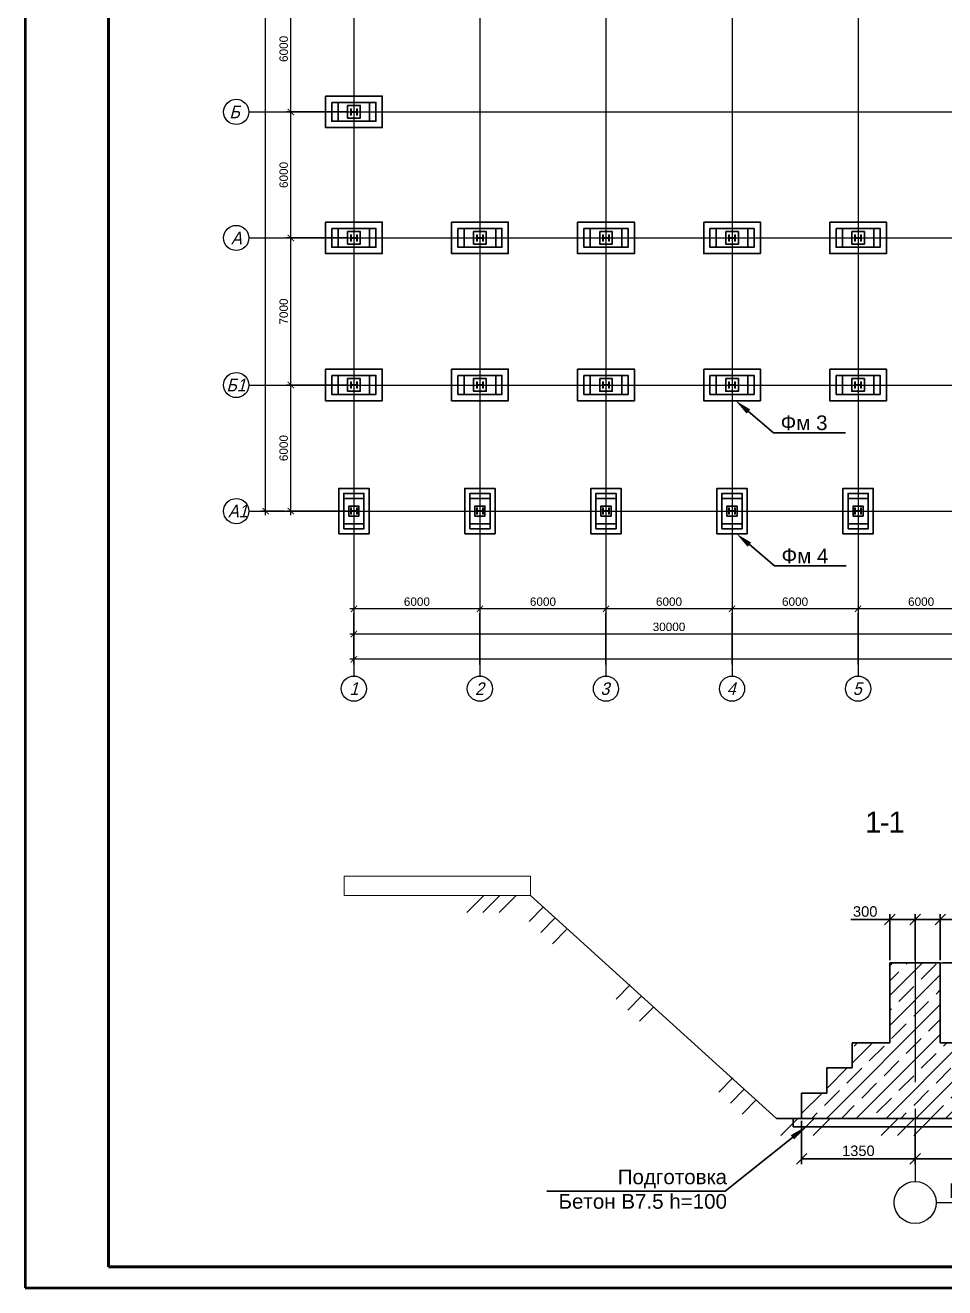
# Model space of a CAD drawing. Header units: millimetres. Extents: x -25736 to -23046, y 7958 to 9460.
# Drawn here: x -24735.7 to -24516.9, y 8139.6 to 8440.1 of the extents above; entities that cross this region are included whole.
import ezdxf
from ezdxf import colors
from ezdxf.entities.mleader import LeaderData, LeaderLine
from ezdxf.math import Vec2, Vec3

# ---------------------------------------------------------------- set-up
doc = ezdxf.new("R2010")
doc.units = ezdxf.units.MM
doc.linetypes.add('CENTER', pattern=[50.8, 31.75, -6.35, 6.35, -6.35])
doc.linetypes.add('осевая', pattern=[50.8, 31.75, -6.35, 6.35, -6.35])
doc.layers.get('0').update_dxf_attribs({"lineweight": 30})
doc.layers.add('Оси', color=5, linetype='осевая')
doc.layers.add('Размеры', color=140, linetype='Continuous')
for name, color, linetype, lineweight in [('основной', 7, 'Continuous', 30), ('Средняя_0.5', 7, 'Continuous', 50), ('Текст', 252, 'Continuous', 18)]:
    doc.layers.add(name, color=color, linetype=linetype, lineweight=lineweight)
doc.styles.get("Standard").update_dxf_attribs({"font": 'ARIALUNI.TTF'})
doc.styles.add('Standart (сжат) 0.9', font='ARIALUNI.TTF', dxfattribs={"width": 0.9, "height": 300})
doc.styles.add('для модели', font='ARIALUNI.TTF', dxfattribs={"height": 200})
doc.dimstyles.new('ISO-25', dxfattribs={"dimtxt": 2.5, "dimasz": 2.5, "dimexe": 1.25, "dimexo": 0.625, "dimtad": 1, "dimtxsty": 'Standard', "dimblk": 'OBLIQUE', "dimcen": 2.5, "dimadec": 0, "dimazin": 0, "dimtfac": 1, "dimtmove": 0, "dimatfit": 3, "dimfxl": 1, "dimarcsym": 0})

# ---------------------------------------------------------------- blocks, each defined once
blk = doc.blocks.new('_ArchTick')
at = {"color": 0, "lineweight": 40, "const_width": 0.15}
blk.add_lwpolyline([(-0.5, -0.5), (0.5, 0.5)], dxfattribs=at)
blk = doc.blocks.new('A$C1CEA3486')
for points in [[(0, 30), (0, 0), (54, 0), (54, 30)], [(6, 24), (6, 6), (48, 6), (48, 24)], [(12, 24), (12, 6), (42, 6), (42, 24)], [(21, 21), (21, 9), (33, 9), (33, 21)]]:
    blk.add_lwpolyline(points, close=True)
blk = doc.blocks.new('A$C017D4E6A')
for points in [[(0, 0), (36, 0), (36, 54), (0, 54)], [(6, 6), (30, 6), (30, 48), (6, 48)], [(6, 12), (30, 12), (30, 42), (6, 42)], [(12, 21), (24, 21), (24, 33), (12, 33)]]:
    blk.add_lwpolyline(points, close=True)
blk = doc.blocks.new('_Oblique')
at = {"color": 0, "linetype": 'ByBlock', "lineweight": -2}
blk.add_line((-0.5, -0.5), (0.5, 0.5), dxfattribs=at)
blk = doc.blocks.new('*D149')
at = {"layer": 'Defpoints', "color": 0, "transparency": 16777216}
for p in [(-24097.81, 8262.14), (-24070.81, 8260.14), (-24097.81, 8252.5)]:
    blk.add_point(p, dxfattribs=at)
at = {"layer": 'Размеры', "color": 0, "lineweight": -2, "transparency": 16777216}
for p, q in [((-24097.81, 8261.52), (-24097.81, 8251.25)), ((-24070.81, 8259.52), (-24070.81, 8251.25)), ((-24070.81, 8252.5), (-24097.81, 8252.5))]:
    blk.add_line(p, q, dxfattribs=at)
at = {"layer": 'Размеры', "color": 0, "lineweight": -2, "transparency": 16777216, "xscale": 2.5, "yscale": 2.5, "zscale": 2.5, "rotation": 180}
blk.add_blockref('_Oblique', (-24097.81, 8252.5), dxfattribs=at)
at = {"layer": 'Размеры', "color": 0, "lineweight": -2, "transparency": 16777216, "xscale": 2.5, "yscale": 2.5, "zscale": 2.5}
blk.add_blockref('_Oblique', (-24070.81, 8252.5), dxfattribs=at)
at = {"layer": 'Размеры', "color": 0, "transparency": 16777216, "insert": (-24084.31, 8254.41), "char_height": 2.5, "attachment_point": 5}
blk.add_mtext('1350', dxfattribs=at)
blk = doc.blocks.new('*D150')
at = {"layer": 'Defpoints', "color": 0, "transparency": 16777216}
for p in [(-24070.81, 8260.14), (-24043.81, 8262.14), (-24043.81, 8252.5)]:
    blk.add_point(p, dxfattribs=at)
at = {"layer": 'Размеры', "color": 0, "lineweight": -2, "transparency": 16777216}
for p, q in [((-24043.81, 8261.52), (-24043.81, 8251.25)), ((-24070.81, 8259.52), (-24070.81, 8251.25)), ((-24070.81, 8252.5), (-24043.81, 8252.5))]:
    blk.add_line(p, q, dxfattribs=at)
at = {"layer": 'Размеры', "color": 0, "lineweight": -2, "transparency": 16777216, "xscale": 2.5, "yscale": 2.5, "zscale": 2.5, "rotation": 180}
blk.add_blockref('_Oblique', (-24070.81, 8252.5), dxfattribs=at)
at = {"layer": 'Размеры', "color": 0, "lineweight": -2, "transparency": 16777216, "xscale": 2.5, "yscale": 2.5, "zscale": 2.5}
blk.add_blockref('_Oblique', (-24043.81, 8252.5), dxfattribs=at)
at = {"layer": 'Размеры', "color": 0, "transparency": 16777216, "insert": (-24057.31, 8254.41), "char_height": 2.5, "attachment_point": 5}
blk.add_mtext('1350', dxfattribs=at)
blk = doc.blocks.new('*D151')
at = {"layer": 'Defpoints', "color": 0, "transparency": 16777216}
for p in [(-24064.81, 8299.14), (-24038.56, 8299.14), (-24043.81, 8262.14)]:
    blk.add_point(p, dxfattribs=at)
at = {"layer": 'Размеры', "color": 0, "lineweight": -2, "transparency": 16777216}
for p, q in [((-24064.19, 8299.14), (-24037.31, 8299.14)), ((-24038.56, 8262.14), (-24038.56, 8299.14)), ((-24043.19, 8262.14), (-24037.31, 8262.14))]:
    blk.add_line(p, q, dxfattribs=at)
at = {"layer": 'Размеры', "color": 0, "lineweight": -2, "transparency": 16777216, "xscale": 2.5, "yscale": 2.5, "zscale": 2.5}
for p, rotation in [((-24038.56, 8299.14), 90), ((-24038.56, 8262.14), 270)]:
    blk.add_blockref('_Oblique', p, dxfattribs=dict(at, rotation=rotation))
at = {"layer": 'Размеры', "color": 0, "transparency": 16777216, "insert": (-24040.46, 8280.64), "char_height": 2.5, "attachment_point": 5, "rotation": 90}
blk.add_mtext('1850*', dxfattribs=at)
blk = doc.blocks.new('*D152')
at = {"layer": 'Defpoints', "color": 0, "transparency": 16777216}
for p in [(-24038.56, 8319.75), (-23979.31, 8319.75), (-24064.81, 8299.14)]:
    blk.add_point(p, dxfattribs=at)
at = {"layer": 'Размеры', "color": 0, "lineweight": -2, "transparency": 16777216}
for p, q in [((-23979.94, 8319.75), (-24039.81, 8319.75)), ((-24038.56, 8299.14), (-24038.56, 8319.75)), ((-24064.19, 8299.14), (-24037.31, 8299.14))]:
    blk.add_line(p, q, dxfattribs=at)
at = {"layer": 'Размеры', "color": 0, "lineweight": -2, "transparency": 16777216, "xscale": 2.5, "yscale": 2.5, "zscale": 2.5}
for p, rotation in [((-24038.56, 8319.75), 90), ((-24038.56, 8299.14), 270)]:
    blk.add_blockref('_Oblique', p, dxfattribs=dict(at, rotation=rotation))
at = {"layer": 'Размеры', "color": 0, "transparency": 16777216, "insert": (-24040.46, 8309.44), "char_height": 2.5, "attachment_point": 5, "rotation": 90}
blk.add_mtext('800', dxfattribs=at)
blk = doc.blocks.new('*D153')
at = {"layer": 'Defpoints', "color": 0, "transparency": 16777216}
for p in [(-24076.81, 8309.46), (-24076.81, 8299.14), (-24070.81, 8299.14)]:
    blk.add_point(p, dxfattribs=at)
at = {"layer": 'Размеры', "color": 0, "lineweight": -2, "transparency": 16777216}
for p, q in [((-24076.81, 8299.77), (-24076.81, 8310.71)), ((-24070.81, 8299.77), (-24070.81, 8310.71)), ((-24076.81, 8309.46), (-24086.07, 8309.46)), ((-24070.81, 8309.46), (-24076.81, 8309.46))]:
    blk.add_line(p, q, dxfattribs=at)
at = {"layer": 'Размеры', "color": 0, "lineweight": -2, "transparency": 16777216, "xscale": 2.5, "yscale": 2.5, "zscale": 2.5, "rotation": 180}
blk.add_blockref('_Oblique', (-24076.81, 8309.46), dxfattribs=at)
at = {"layer": 'Размеры', "color": 0, "lineweight": -2, "transparency": 16777216, "xscale": 2.5, "yscale": 2.5, "zscale": 2.5}
blk.add_blockref('_Oblique', (-24070.81, 8309.46), dxfattribs=at)
at = {"layer": 'Размеры', "color": 0, "transparency": 16777216, "insert": (-24082.69, 8311.36), "char_height": 2.5, "attachment_point": 5}
blk.add_mtext('300', dxfattribs=at)
blk = doc.blocks.new('*D154')
at = {"layer": 'Defpoints', "color": 0, "transparency": 16777216}
for p in [(-24064.81, 8309.46), (-24070.81, 8299.14), (-24064.81, 8299.14)]:
    blk.add_point(p, dxfattribs=at)
at = {"layer": 'Размеры', "color": 0, "lineweight": -2, "transparency": 16777216}
for p, q in [((-24070.81, 8299.77), (-24070.81, 8310.71)), ((-24064.81, 8299.77), (-24064.81, 8310.71)), ((-24070.81, 8309.46), (-24064.81, 8309.46)), ((-24064.81, 8309.46), (-24055.55, 8309.46))]:
    blk.add_line(p, q, dxfattribs=at)
at = {"layer": 'Размеры', "color": 0, "lineweight": -2, "transparency": 16777216, "xscale": 2.5, "yscale": 2.5, "zscale": 2.5, "rotation": 180}
blk.add_blockref('_Oblique', (-24070.81, 8309.46), dxfattribs=at)
at = {"layer": 'Размеры', "color": 0, "lineweight": -2, "transparency": 16777216, "xscale": 2.5, "yscale": 2.5, "zscale": 2.5}
blk.add_blockref('_Oblique', (-24064.81, 8309.46), dxfattribs=at)
at = {"layer": 'Размеры', "color": 0, "transparency": 16777216, "insert": (-24058.93, 8311.36), "char_height": 2.5, "attachment_point": 5}
blk.add_mtext('300', dxfattribs=at)
blk = doc.blocks.new('_Open90')
at = {"color": 0, "linetype": 'ByBlock', "lineweight": -2}
for p, q in [((0, 0), (-1, 0)), ((-0.5, 0.5), (0, 0)), ((0, 0), (-0.5, -0.5))]:
    blk.add_line(p, q, dxfattribs=at)
blk = doc.blocks.new('65578')
at = {"layer": 'основной'}
for p, q in [((-24778.12, 9190.4), (-24778.12, 9191.9)), ((-24778.12, 9191.9), (-24778.05, 9191.9)), ((-24778.05, 9191.9), (-24778.05, 9191.25)), ((-24778.05, 9191.05), (-24778.05, 9190.4)), ((-24777.97, 9191.18), (-24776.77, 9191.18)), ((-24776.77, 9191.13), (-24777.97, 9191.13)), ((-24776.7, 9191.25), (-24776.7, 9191.9)), ((-24776.7, 9191.9), (-24776.62, 9191.9)), ((-24776.7, 9190.4), (-24776.7, 9191.05)), ((-24776.62, 9191.9), (-24776.62, 9190.4)), ((-24778.05, 9190.4), (-24778.12, 9190.4)), ((-24776.62, 9190.4), (-24776.7, 9190.4)), ((-24778.12, 9160.4), (-24778.12, 9161.9)), ((-24778.12, 9161.9), (-24778.05, 9161.9)), ((-24778.05, 9161.9), (-24778.05, 9161.25)), ((-24778.05, 9161.05), (-24778.05, 9160.4)), ((-24777.97, 9161.18), (-24776.77, 9161.18)), ((-24776.77, 9161.13), (-24777.97, 9161.13)), ((-24776.7, 9161.25), (-24776.7, 9161.9)), ((-24776.7, 9161.9), (-24776.62, 9161.9)), ((-24776.7, 9160.4), (-24776.7, 9161.05)), ((-24776.62, 9161.9), (-24776.62, 9160.4)), ((-24748.12, 9160.4), (-24748.12, 9161.9)), ((-24748.12, 9161.9), (-24748.05, 9161.9)), ((-24748.05, 9161.9), (-24748.05, 9161.25)), ((-24748.05, 9161.05), (-24748.05, 9160.4)), ((-24747.97, 9161.18), (-24746.77, 9161.18)), ((-24746.77, 9161.13), (-24747.97, 9161.13)), ((-24746.7, 9161.25), (-24746.7, 9161.9)), ((-24746.7, 9161.9), (-24746.62, 9161.9)), ((-24746.7, 9160.4), (-24746.7, 9161.05)), ((-24746.62, 9161.9), (-24746.62, 9160.4)), ((-24718.12, 9160.4), (-24718.12, 9161.9)), ((-24718.12, 9161.9), (-24718.05, 9161.9)), ((-24718.05, 9161.9), (-24718.05, 9161.25)), ((-24718.05, 9161.05), (-24718.05, 9160.4)), ((-24717.97, 9161.18), (-24716.77, 9161.18)), ((-24716.77, 9161.13), (-24717.97, 9161.13)), ((-24716.7, 9161.25), (-24716.7, 9161.9)), ((-24716.7, 9161.9), (-24716.62, 9161.9)), ((-24716.7, 9160.4), (-24716.7, 9161.05)), ((-24716.62, 9161.9), (-24716.62, 9160.4)), ((-24688.12, 9160.4), (-24688.12, 9161.9)), ((-24688.12, 9161.9), (-24688.05, 9161.9)), ((-24688.05, 9161.9), (-24688.05, 9161.25)), ((-24688.05, 9161.05), (-24688.05, 9160.4)), ((-24687.97, 9161.18), (-24686.77, 9161.18)), ((-24686.77, 9161.13), (-24687.97, 9161.13)), ((-24686.7, 9161.25), (-24686.7, 9161.9)), ((-24686.7, 9161.9), (-24686.62, 9161.9)), ((-24686.7, 9160.4), (-24686.7, 9161.05)), ((-24686.62, 9161.9), (-24686.62, 9160.4)), ((-24658.12, 9160.4), (-24658.12, 9161.9)), ((-24658.12, 9161.9), (-24658.05, 9161.9)), ((-24658.12, 9160.4), (-24658.12, 9161.9)), ((-24658.12, 9161.9), (-24658.05, 9161.9)), ((-24658.05, 9161.9), (-24658.05, 9161.25)), ((-24658.05, 9161.9), (-24658.05, 9161.25)), ((-24658.05, 9161.05), (-24658.05, 9160.4)), ((-24658.05, 9161.05), (-24658.05, 9160.4)), ((-24657.97, 9161.18), (-24656.77, 9161.18)), ((-24657.97, 9161.18), (-24656.77, 9161.18)), ((-24656.77, 9161.13), (-24657.97, 9161.13)), ((-24656.77, 9161.13), (-24657.97, 9161.13)), ((-24656.7, 9161.25), (-24656.7, 9161.9)), ((-24656.7, 9161.9), (-24656.62, 9161.9)), ((-24656.7, 9161.25), (-24656.7, 9161.9)), ((-24656.7, 9161.9), (-24656.62, 9161.9)), ((-24656.7, 9160.4), (-24656.7, 9161.05)), ((-24656.7, 9160.4), (-24656.7, 9161.05)), ((-24656.62, 9161.9), (-24656.62, 9160.4)), ((-24656.62, 9161.9), (-24656.62, 9160.4)), ((-24778.05, 9160.4), (-24778.12, 9160.4)), ((-24776.62, 9160.4), (-24776.7, 9160.4)), ((-24748.05, 9160.4), (-24748.12, 9160.4)), ((-24746.62, 9160.4), (-24746.7, 9160.4)), ((-24718.05, 9160.4), (-24718.12, 9160.4)), ((-24716.62, 9160.4), (-24716.7, 9160.4)), ((-24688.05, 9160.4), (-24688.12, 9160.4)), ((-24686.62, 9160.4), (-24686.7, 9160.4)), ((-24658.05, 9160.4), (-24658.12, 9160.4)), ((-24658.05, 9160.4), (-24658.12, 9160.4)), ((-24656.62, 9160.4), (-24656.7, 9160.4)), ((-24656.62, 9160.4), (-24656.7, 9160.4)), ((-24778.12, 9125.4), (-24778.12, 9126.9)), ((-24778.12, 9126.9), (-24778.05, 9126.9)), ((-24778.05, 9125.4), (-24778.12, 9125.4)), ((-24778.05, 9126.9), (-24778.05, 9126.25)), ((-24778.05, 9126.05), (-24778.05, 9125.4)), ((-24777.97, 9126.18), (-24776.77, 9126.18)), ((-24776.77, 9126.13), (-24777.97, 9126.13)), ((-24776.7, 9126.25), (-24776.7, 9126.9)), ((-24776.7, 9126.9), (-24776.62, 9126.9)), ((-24776.7, 9125.4), (-24776.7, 9126.05)), ((-24776.62, 9125.4), (-24776.7, 9125.4)), ((-24776.62, 9126.9), (-24776.62, 9125.4)), ((-24748.12, 9125.4), (-24748.12, 9126.9)), ((-24748.12, 9126.9), (-24748.05, 9126.9)), ((-24748.05, 9125.4), (-24748.12, 9125.4)), ((-24748.05, 9126.9), (-24748.05, 9126.25)), ((-24748.05, 9126.05), (-24748.05, 9125.4)), ((-24747.97, 9126.18), (-24746.77, 9126.18)), ((-24746.77, 9126.13), (-24747.97, 9126.13)), ((-24746.7, 9126.25), (-24746.7, 9126.9)), ((-24746.7, 9126.9), (-24746.62, 9126.9)), ((-24746.7, 9125.4), (-24746.7, 9126.05)), ((-24746.62, 9125.4), (-24746.7, 9125.4)), ((-24746.62, 9126.9), (-24746.62, 9125.4)), ((-24718.12, 9125.4), (-24718.12, 9126.9)), ((-24718.12, 9126.9), (-24718.05, 9126.9)), ((-24718.05, 9125.4), (-24718.12, 9125.4)), ((-24718.05, 9126.9), (-24718.05, 9126.25)), ((-24718.05, 9126.05), (-24718.05, 9125.4)), ((-24717.97, 9126.18), (-24716.77, 9126.18)), ((-24716.77, 9126.13), (-24717.97, 9126.13)), ((-24716.7, 9126.25), (-24716.7, 9126.9)), ((-24716.7, 9126.9), (-24716.62, 9126.9)), ((-24716.7, 9125.4), (-24716.7, 9126.05)), ((-24716.62, 9125.4), (-24716.7, 9125.4)), ((-24716.62, 9126.9), (-24716.62, 9125.4)), ((-24688.12, 9125.4), (-24688.12, 9126.9)), ((-24688.12, 9126.9), (-24688.05, 9126.9)), ((-24688.05, 9125.4), (-24688.12, 9125.4)), ((-24688.05, 9126.9), (-24688.05, 9126.25)), ((-24688.05, 9126.05), (-24688.05, 9125.4)), ((-24687.97, 9126.18), (-24686.77, 9126.18)), ((-24686.77, 9126.13), (-24687.97, 9126.13)), ((-24686.7, 9126.25), (-24686.7, 9126.9)), ((-24686.7, 9126.9), (-24686.62, 9126.9)), ((-24686.7, 9125.4), (-24686.7, 9126.05)), ((-24686.62, 9125.4), (-24686.7, 9125.4)), ((-24686.62, 9126.9), (-24686.62, 9125.4)), ((-24658.12, 9125.4), (-24658.12, 9126.9)), ((-24658.12, 9126.9), (-24658.05, 9126.9)), ((-24658.12, 9125.4), (-24658.12, 9126.9)), ((-24658.12, 9126.9), (-24658.05, 9126.9)), ((-24658.05, 9125.4), (-24658.12, 9125.4)), ((-24658.05, 9125.4), (-24658.12, 9125.4)), ((-24658.05, 9126.9), (-24658.05, 9126.25)), ((-24658.05, 9126.9), (-24658.05, 9126.25)), ((-24658.05, 9126.05), (-24658.05, 9125.4)), ((-24658.05, 9126.05), (-24658.05, 9125.4)), ((-24657.97, 9126.18), (-24656.77, 9126.18)), ((-24657.97, 9126.18), (-24656.77, 9126.18)), ((-24656.77, 9126.13), (-24657.97, 9126.13)), ((-24656.77, 9126.13), (-24657.97, 9126.13)), ((-24656.7, 9126.25), (-24656.7, 9126.9)), ((-24656.7, 9126.9), (-24656.62, 9126.9)), ((-24656.7, 9126.25), (-24656.7, 9126.9)), ((-24656.7, 9126.9), (-24656.62, 9126.9)), ((-24656.7, 9125.4), (-24656.7, 9126.05)), ((-24656.7, 9125.4), (-24656.7, 9126.05)), ((-24656.62, 9125.4), (-24656.7, 9125.4)), ((-24656.62, 9125.4), (-24656.7, 9125.4)), ((-24656.62, 9126.9), (-24656.62, 9125.4)), ((-24656.62, 9126.9), (-24656.62, 9125.4)), ((-24778.12, 9095.4), (-24778.12, 9096.9)), ((-24778.12, 9096.9), (-24778.05, 9096.9)), ((-24778.05, 9095.4), (-24778.12, 9095.4)), ((-24778.05, 9096.9), (-24778.05, 9096.25)), ((-24778.05, 9096.05), (-24778.05, 9095.4)), ((-24777.97, 9096.18), (-24776.77, 9096.18)), ((-24776.77, 9096.13), (-24777.97, 9096.13)), ((-24776.7, 9096.25), (-24776.7, 9096.9)), ((-24776.7, 9096.9), (-24776.62, 9096.9)), ((-24776.7, 9095.4), (-24776.7, 9096.05)), ((-24776.62, 9095.4), (-24776.7, 9095.4)), ((-24776.62, 9096.9), (-24776.62, 9095.4)), ((-24748.12, 9095.4), (-24748.12, 9096.9)), ((-24748.12, 9096.9), (-24748.05, 9096.9)), ((-24748.05, 9095.4), (-24748.12, 9095.4)), ((-24748.05, 9096.9), (-24748.05, 9096.25)), ((-24748.05, 9096.05), (-24748.05, 9095.4)), ((-24747.97, 9096.18), (-24746.77, 9096.18)), ((-24746.77, 9096.13), (-24747.97, 9096.13)), ((-24746.7, 9096.25), (-24746.7, 9096.9)), ((-24746.7, 9096.9), (-24746.62, 9096.9)), ((-24746.7, 9095.4), (-24746.7, 9096.05)), ((-24746.62, 9095.4), (-24746.7, 9095.4)), ((-24746.62, 9096.9), (-24746.62, 9095.4)), ((-24718.12, 9095.4), (-24718.12, 9096.9)), ((-24718.12, 9096.9), (-24718.05, 9096.9)), ((-24718.05, 9095.4), (-24718.12, 9095.4)), ((-24718.05, 9096.9), (-24718.05, 9096.25)), ((-24718.05, 9096.05), (-24718.05, 9095.4)), ((-24717.97, 9096.18), (-24716.77, 9096.18)), ((-24716.77, 9096.13), (-24717.97, 9096.13)), ((-24716.7, 9096.25), (-24716.7, 9096.9)), ((-24716.7, 9096.9), (-24716.62, 9096.9)), ((-24716.7, 9095.4), (-24716.7, 9096.05)), ((-24716.62, 9095.4), (-24716.7, 9095.4)), ((-24716.62, 9096.9), (-24716.62, 9095.4)), ((-24688.12, 9095.4), (-24688.12, 9096.9)), ((-24688.12, 9096.9), (-24688.05, 9096.9)), ((-24688.05, 9095.4), (-24688.12, 9095.4)), ((-24688.05, 9096.9), (-24688.05, 9096.25)), ((-24688.05, 9096.05), (-24688.05, 9095.4)), ((-24687.97, 9096.18), (-24686.77, 9096.18)), ((-24686.77, 9096.13), (-24687.97, 9096.13)), ((-24686.7, 9096.25), (-24686.7, 9096.9)), ((-24686.7, 9096.9), (-24686.62, 9096.9)), ((-24686.7, 9095.4), (-24686.7, 9096.05)), ((-24686.62, 9095.4), (-24686.7, 9095.4)), ((-24686.62, 9096.9), (-24686.62, 9095.4)), ((-24658.12, 9095.4), (-24658.12, 9096.9)), ((-24658.12, 9096.9), (-24658.05, 9096.9)), ((-24658.12, 9095.4), (-24658.12, 9096.9)), ((-24658.12, 9096.9), (-24658.05, 9096.9)), ((-24658.05, 9095.4), (-24658.12, 9095.4)), ((-24658.05, 9095.4), (-24658.12, 9095.4)), ((-24658.05, 9096.9), (-24658.05, 9096.25)), ((-24658.05, 9096.9), (-24658.05, 9096.25)), ((-24658.05, 9096.05), (-24658.05, 9095.4)), ((-24658.05, 9096.05), (-24658.05, 9095.4)), ((-24657.97, 9096.18), (-24656.77, 9096.18)), ((-24657.97, 9096.18), (-24656.77, 9096.18)), ((-24656.77, 9096.13), (-24657.97, 9096.13)), ((-24656.77, 9096.13), (-24657.97, 9096.13)), ((-24656.7, 9096.25), (-24656.7, 9096.9)), ((-24656.7, 9096.9), (-24656.62, 9096.9)), ((-24656.7, 9096.25), (-24656.7, 9096.9)), ((-24656.7, 9096.9), (-24656.62, 9096.9)), ((-24656.7, 9095.4), (-24656.7, 9096.05)), ((-24656.7, 9095.4), (-24656.7, 9096.05)), ((-24656.62, 9095.4), (-24656.7, 9095.4)), ((-24656.62, 9095.4), (-24656.7, 9095.4)), ((-24656.62, 9096.9), (-24656.62, 9095.4)), ((-24656.62, 9096.9), (-24656.62, 9095.4))]:
    blk.add_line(p, q, dxfattribs=at)
for centre, start, end in [((-24777.97, 9191.25), 180, 270), ((-24777.97, 9191.05), 90, 180), ((-24776.77, 9191.25), 270, 0), ((-24776.77, 9191.05), 0, 90), ((-24777.97, 9161.25), 180, 270), ((-24777.97, 9161.05), 90, 180), ((-24776.77, 9161.25), 270, 0), ((-24776.77, 9161.05), 0, 90), ((-24747.97, 9161.25), 180, 270), ((-24747.97, 9161.05), 90, 180), ((-24746.77, 9161.25), 270, 0), ((-24746.77, 9161.05), 0, 90), ((-24717.97, 9161.25), 180, 270), ((-24717.97, 9161.05), 90, 180), ((-24716.77, 9161.25), 270, 0), ((-24716.77, 9161.05), 0, 90), ((-24687.97, 9161.25), 180, 270), ((-24687.97, 9161.05), 90, 180), ((-24686.77, 9161.25), 270, 0), ((-24686.77, 9161.05), 0, 90), ((-24657.97, 9161.25), 180, 270), ((-24657.97, 9161.25), 180, 270), ((-24657.97, 9161.05), 90, 180), ((-24657.97, 9161.05), 90, 180), ((-24656.77, 9161.25), 270, 0), ((-24656.77, 9161.25), 270, 0), ((-24656.77, 9161.05), 0, 90), ((-24656.77, 9161.05), 0, 90), ((-24777.97, 9126.25), 180, 270), ((-24777.97, 9126.05), 90, 180), ((-24776.77, 9126.25), 270, 0), ((-24776.77, 9126.05), 0, 90), ((-24747.97, 9126.25), 180, 270), ((-24747.97, 9126.05), 90, 180), ((-24746.77, 9126.25), 270, 0), ((-24746.77, 9126.05), 0, 90), ((-24717.97, 9126.25), 180, 270), ((-24717.97, 9126.05), 90, 180), ((-24716.77, 9126.25), 270, 0), ((-24716.77, 9126.05), 0, 90), ((-24687.97, 9126.25), 180, 270), ((-24687.97, 9126.05), 90, 180), ((-24686.77, 9126.25), 270, 0), ((-24686.77, 9126.05), 0, 90), ((-24657.97, 9126.25), 180, 270), ((-24657.97, 9126.25), 180, 270), ((-24657.97, 9126.05), 90, 180), ((-24657.97, 9126.05), 90, 180), ((-24656.77, 9126.25), 270, 0), ((-24656.77, 9126.25), 270, 0), ((-24656.77, 9126.05), 0, 90), ((-24656.77, 9126.05), 0, 90), ((-24777.97, 9096.25), 180, 270), ((-24777.97, 9096.05), 90, 180), ((-24776.77, 9096.25), 270, 0), ((-24776.77, 9096.05), 0, 90), ((-24747.97, 9096.25), 180, 270), ((-24747.97, 9096.05), 90, 180), ((-24746.77, 9096.25), 270, 0), ((-24746.77, 9096.05), 0, 90), ((-24717.97, 9096.25), 180, 270), ((-24717.97, 9096.05), 90, 180), ((-24716.77, 9096.25), 270, 0), ((-24716.77, 9096.05), 0, 90), ((-24687.97, 9096.25), 180, 270), ((-24687.97, 9096.05), 90, 180), ((-24686.77, 9096.25), 270, 0), ((-24686.77, 9096.05), 0, 90), ((-24657.97, 9096.25), 180, 270), ((-24657.97, 9096.25), 180, 270), ((-24657.97, 9096.05), 90, 180), ((-24657.97, 9096.05), 90, 180), ((-24656.77, 9096.25), 270, 0), ((-24656.77, 9096.25), 270, 0), ((-24656.77, 9096.05), 0, 90), ((-24656.77, 9096.05), 0, 90)]:
    blk.add_arc(centre, 0.075, start, end, dxfattribs=at)
at = {"layer": 'Размеры', "linetype": 'CENTER', "ltscale": 20}
for p, q in [((-24777.37, 9436.15), (-24777.37, 9056.89)), ((-24747.37, 9436.15), (-24747.37, 9056.89)), ((-24717.37, 9436.15), (-24717.37, 9056.89)), ((-24687.37, 9436.15), (-24687.37, 9056.89)), ((-24657.37, 9436.15), (-24657.37, 9056.89)), ((-24802.37, 9191.15), (-24412.37, 9191.15)), ((-24802.37, 9161.15), (-24412.37, 9161.15)), ((-24802.37, 9126.15), (-24412.37, 9126.15)), ((-24802.37, 9096.15), (-24412.37, 9096.15))]:
    blk.add_line(p, q, dxfattribs=at)
at = {"layer": 'Размеры'}
for p, q in [((-24798.37, 9095.15), (-24798.37, 9432.15)), ((-24792.37, 9190.15), (-24792.37, 9222.15)), ((-24778.87, 9191.15), (-24793.37, 9191.15)), ((-24778.87, 9191.15), (-24793.37, 9191.15)), ((-24792.37, 9160.15), (-24792.37, 9192.15)), ((-24778.87, 9161.15), (-24793.37, 9161.15)), ((-24778.87, 9161.15), (-24793.37, 9161.15)), ((-24792.37, 9125.15), (-24792.37, 9162.15)), ((-24778.87, 9126.15), (-24793.37, 9126.15)), ((-24778.87, 9126.15), (-24793.37, 9126.15)), ((-24792.37, 9095.15), (-24792.37, 9127.15)), ((-24793.87, 9096.15), (-24799.37, 9096.15)), ((-24778.87, 9096.15), (-24793.37, 9096.15)), ((-24746.37, 9072.89), (-24778.37, 9072.89)), ((-24777.37, 9059.65), (-24777.37, 9071.89)), ((-24777.37, 9071.39), (-24777.37, 9065.89)), ((-24716.37, 9072.89), (-24748.37, 9072.89)), ((-24747.37, 9059.65), (-24747.37, 9071.89)), ((-24747.37, 9059.65), (-24747.37, 9071.89)), ((-24686.37, 9072.89), (-24718.37, 9072.89)), ((-24717.37, 9059.65), (-24717.37, 9071.89)), ((-24717.37, 9059.65), (-24717.37, 9071.89)), ((-24656.37, 9072.89), (-24688.37, 9072.89)), ((-24687.37, 9059.65), (-24687.37, 9071.89)), ((-24687.37, 9059.65), (-24687.37, 9071.89)), ((-24626.37, 9072.89), (-24658.37, 9072.89)), ((-24657.37, 9059.65), (-24657.37, 9071.89)), ((-24657.37, 9059.65), (-24657.37, 9071.89)), ((-24626.37, 9066.89), (-24778.37, 9066.89)), ((-24777.37, 9065.39), (-24777.37, 9059.89)), ((-24416.37, 9060.89), (-24778.37, 9060.89))]:
    blk.add_line(p, q, dxfattribs=at)
for centre in [(-24805.37, 9191.15), (-24805.37, 9161.15), (-24805.37, 9126.15), (-24805.37, 9096.15), (-24777.37, 9053.89), (-24747.37, 9053.89), (-24717.37, 9053.89), (-24687.37, 9053.89), (-24657.37, 9053.89)]:
    blk.add_circle(centre, 3, dxfattribs=at)
at = {"layer": 'основной', "ltscale": 100, "xscale": 0.25, "yscale": 0.25, "zscale": 0.25}
for p in [(-24784.12, 9187.43), (-24784.12, 9157.43), (-24784.12, 9157.43), (-24754.12, 9157.43), (-24724.12, 9157.43), (-24694.12, 9157.43), (-24664.12, 9157.43), (-24664.12, 9157.43), (-24784.12, 9122.43), (-24754.12, 9122.43), (-24724.12, 9122.43), (-24694.12, 9122.43), (-24664.12, 9122.43)]:
    blk.add_blockref('A$C1CEA3486', p, dxfattribs=at)
at = {"layer": 'основной', "xscale": 0.2, "yscale": 0.2, "zscale": 0.2}
for p in [(-24780.97, 9090.75), (-24750.97, 9090.75), (-24720.97, 9090.75), (-24690.97, 9090.75), (-24660.97, 9090.75)]:
    blk.add_blockref('A$C017D4E6A', p, dxfattribs=at)
at = {"layer": 'Размеры', "xscale": 1.5, "yscale": 1.5, "zscale": 1.5}
for p, rotation in [((-24792.37, 9191.15), 90), ((-24792.37, 9191.15), 270), ((-24792.37, 9161.15), 90), ((-24792.37, 9161.15), 270), ((-24792.37, 9126.15), 90), ((-24792.37, 9126.15), 270), ((-24798.37, 9096.15), 270), ((-24792.37, 9096.15), 270), ((-24777.37, 9072.89), 180), ((-24747.37, 9072.89), 180), ((-24717.37, 9072.89), 180), ((-24687.37, 9072.89), 180), ((-24657.37, 9072.89), 180), ((-24777.37, 9066.89), 180), ((-24777.37, 9060.89), 180)]:
    blk.add_blockref('_ArchTick', p, dxfattribs=dict(at, rotation=rotation))
for p in [(-24747.37, 9072.89), (-24717.37, 9072.89), (-24687.37, 9072.89), (-24657.37, 9072.89)]:
    blk.add_blockref('_ArchTick', p, dxfattribs=at)
at = {"layer": 'Размеры', "color": 1, "style": 'Standart (сжат) 0.9', "oblique": 15, "width": 0.9}
for s, p in [('Б', (-24806.99, 9189.65)), ('А', (-24806.59, 9159.65)), ('Б1', (-24807.7, 9124.65)), ('А1', (-24807.31, 9094.65)), ('1', (-24778.41, 9052.39)), ('2', (-24748.53, 9052.39)), ('3', (-24718.68, 9052.39)), ('4', (-24688.6, 9052.39)), ('5', (-24658.62, 9052.39))]:
    blk.add_text(s, height=3, dxfattribs=at).set_placement(p)
at = {"layer": 'Размеры'}
for s, p in [('Фм 3', (-24675.8, 9115.42)), ('Фм 4', (-24675.59, 9083.75))]:
    blk.add_text(s, height=3.5, dxfattribs=at).set_placement(p)
at = {"layer": 'Размеры', "char_height": 2, "attachment_point": 5, "rotation": 90, "style": 'для модели'}
for s, insert in [('6000', (-24794.07, 9206.15)), ('6000', (-24794.07, 9176.15)), ('7000', (-24794.07, 9143.65)), ('6000', (-24794.07, 9111.15))]:
    blk.add_mtext(s, dxfattribs=dict(at, insert=insert))
at = {"layer": 'Размеры', "char_height": 2, "attachment_point": 5, "style": 'для модели'}
for s, insert in [('6000', (-24762.37, 9074.59)), ('6000', (-24732.37, 9074.59)), ('6000', (-24702.37, 9074.59)), ('6000', (-24672.37, 9074.59)), ('6000', (-24642.37, 9074.59)), ('30000', (-24702.37, 9068.59))]:
    blk.add_mtext(s, dxfattribs=dict(at, insert=insert))
at = {"layer": 'Размеры'}
ml = blk.add_multileader_mtext('Standard', dxfattribs=at)
ml.set_content('', color=256)
ml.set_leader_properties()
ml.build(insert=Vec2(0, 0))
ctx = ml.context
ctx.base_point, ctx.plane_origin = Vec3(-24660.38, 9114.77), Vec3(-24686.52, 9122.43)
notes = []
notes.append((ctx, [(0, (1, 1, 0), (-24677.47, 9114.77), (1, 0), 17.09, [(0, [(-24686.52, 9122.43)], 0, [])])]))
ctx.mtext.insert, ctx.mtext.flow_direction = Vec3(-24658.38, 9116.77), 5
ml = blk.add_multileader_mtext('Standard', dxfattribs=at)
ml.set_content('', color=256)
ml.set_leader_properties()
ml.build(insert=Vec2(0, 0))
ctx = ml.context
ctx.base_point, ctx.plane_origin = Vec3(-24660.17, 9083.1), Vec3(-24686.3, 9090.75)
notes.append((ctx, [(0, (1, 1, 0), (-24677.26, 9083.1), (1, 0), 17.09, [(0, [(-24686.3, 9090.75)], 0, [])])]))
ctx.mtext.insert, ctx.mtext.flow_direction = Vec3(-24658.17, 9085.1), 5
for ctx, leaders in notes:
    for number, flags, end, landing, length, lines in leaders:
        leader = LeaderData()
        leader.index, (leader.has_last_leader_line, leader.has_dogleg_vector, leader.attachment_direction) = number, flags
        leader.last_leader_point, leader.dogleg_vector, leader.dogleg_length = Vec3(end), Vec3(landing), length
        for number, points, colour, breaks in lines:
            line = LeaderLine()
            line.index, line.vertices, line.color, line.breaks = number, Vec3.list(points), colors.encode_raw_color(colour), breaks
            leader.lines.append(line)
        ctx.leaders.append(leader)
blk = doc.blocks.new('654апо')
at = {"lineweight": 5}
h = blk.add_hatch(dxfattribs=at)
h.set_pattern_fill('JIS_STN_1E', color=256, scale=5)
h.paths.add_polyline_path([(-24070.81, 8299.143), (-24076.81, 8299.143), (-24076.81, 8298.643), (-24076.81, 8280.143), (-24085.81, 8280.143), (-24085.81, 8274.143), (-24091.81, 8274.143), (-24091.81, 8268.143), (-24097.81, 8268.143), (-24097.81, 8262.143), (-24070.81, 8262.143)])
h.paths.add_polyline_path([(-24049.81, 8274.143), (-24055.81, 8274.143), (-24055.81, 8280.143), (-24064.81, 8280.143), (-24064.81, 8299.143), (-24070.81, 8299.143), (-24070.81, 8262.143), (-24043.81, 8262.143), (-24043.81, 8268.143), (-24049.81, 8268.143)])
for p, q in [((-24204.31, 8315.143), (-24162.31, 8315.143)), ((-24177.524, 8311.096), (-24173.477, 8315.143)), ((-24173.653, 8311.096), (-24169.606, 8315.143)), ((-24169.782, 8311.096), (-24165.735, 8315.143)), ((-24103.81, 8262.143), (-24162.31, 8315.143)), ((-24037.81, 8262.143), (-23979.31, 8315.143)), ((-23979.825, 8311.096), (-23975.778, 8315.143)), ((-23937.31, 8315.143), (-23979.31, 8315.143)), ((-23975.954, 8311.096), (-23971.907, 8315.143)), ((-23972.084, 8311.096), (-23968.036, 8315.143)), ((-24159.303, 8312.418), (-24162.645, 8309.01)), ((-24159.303, 8312.418), (-24162.645, 8309.01)), ((-24156.538, 8309.766), (-24159.88, 8306.358)), ((-24153.773, 8307.114), (-24157.115, 8303.706)), ((-24138.59, 8293.947), (-24141.932, 8290.538)), ((-24138.59, 8293.947), (-24141.932, 8290.538)), ((-24135.825, 8291.295), (-24139.167, 8287.886)), ((-24133.06, 8288.643), (-24136.402, 8285.235)), ((-24114.163, 8271.817), (-24117.505, 8268.408)), ((-24114.163, 8271.817), (-24117.505, 8268.408)), ((-24111.398, 8269.165), (-24114.74, 8265.756)), ((-24108.633, 8266.513), (-24111.975, 8263.104)), ((-24102.787, 8258.096), (-24098.739, 8262.143)), ((-24098.916, 8258.096), (-24094.868, 8262.143)), ((-24095.045, 8258.096), (-24090.998, 8262.143)), ((-24078.888, 8258.096), (-24074.84, 8262.143)), ((-24075.017, 8258.096), (-24070.969, 8262.143)), ((-24071.146, 8258.096), (-24067.099, 8262.143)), ((-24054.989, 8258.096), (-24050.941, 8262.143)), ((-24051.118, 8258.096), (-24047.071, 8262.143)), ((-24047.247, 8258.096), (-24043.2, 8262.143))]:
    blk.add_line(p, q, dxfattribs=at)
for p, q in [((-24076.81, 8280.143), (-24076.81, 8299.143)), ((-24076.81, 8299.143), (-24064.81, 8299.143)), ((-24076.81, 8299.143), (-24076.81, 8298.643)), ((-24064.81, 8280.143), (-24064.81, 8299.143)), ((-24064.81, 8299.143), (-24064.81, 8297.743)), ((-24085.81, 8274.143), (-24085.81, 8280.143)), ((-24085.81, 8280.143), (-24076.81, 8280.143)), ((-24055.81, 8280.143), (-24064.81, 8280.143)), ((-24055.81, 8274.143), (-24055.81, 8280.143)), ((-24091.81, 8268.143), (-24091.81, 8274.143)), ((-24091.81, 8274.143), (-24085.81, 8274.143)), ((-24049.81, 8274.143), (-24055.81, 8274.143)), ((-24049.81, 8268.143), (-24049.81, 8274.143)), ((-24097.81, 8262.143), (-24097.81, 8268.143)), ((-24097.81, 8268.143), (-24091.81, 8268.143)), ((-24043.81, 8268.143), (-24049.81, 8268.143)), ((-24043.81, 8262.143), (-24043.81, 8268.143)), ((-24097.81, 8262.143), (-24103.81, 8262.143)), ((-24097.81, 8262.143), (-24043.81, 8262.143)), ((-24043.81, 8262.143), (-24037.834, 8262.143))]:
    blk.add_line(p, q)
for points in [[(-24162.31, 8315.143), (-24206.674, 8315.143), (-24206.674, 8319.745), (-24162.31, 8319.745)], [(-23979.31, 8315.143), (-23937.31, 8315.143), (-23937.31, 8319.745), (-23979.31, 8319.745)]]:
    blk.add_lwpolyline(points, close=True, dxfattribs=at)
blk.add_lwpolyline([(-24041.81, 8260.143), (-24099.81, 8260.143), (-24099.81, 8262.143), (-24041.81, 8262.143)], close=True)
at = {"layer": 'Оси'}
blk.add_line((-24070.81, 8302.508), (-24070.81, 8247.102), dxfattribs=at)
at = {"layer": 'Размеры'}
for p, q in [((-24064.81, 8299.143), (-24026.708, 8299.143)), ((-24079.81, 8262.143), (-24000.356, 8262.143)), ((-24065.81, 8242.102), (-24036.503, 8242.102))]:
    blk.add_line(p, q, dxfattribs=at)
blk.add_circle((-24070.81, 8242.102), 5, dxfattribs=at)
at = {"layer": 'Размеры', "char_height": 3.5}
for s, width, insert, attachment_point in [('-0,800', 0.38088, (-23945.385, 8332.897), 3), ('Отм.ч.п.', 0.38088, (-23940.968, 8328.278), 3), ('-0,800', 0.38088, (-24013.783, 8312.295), 3), ('149,300', 0.38088, (-24009.365, 8307.675), 3), ('-2,650', 0.38088, (-23987.431, 8275.295), 3), ('-2,650', 0.38088, (-23985.661, 8253.67), 9), ('147,45', 0.38088, (-23985.974, 8248.679), 9), ('Подготовка \\PБетон В7.5 h=100', 41.28752, (-24115.585, 8240.585), 9), ('Цифр.оси', 0.38088, (-24040.379, 8246.651), 3)]:
    blk.add_mtext_dynamic_manual_height_columns(s, width=width, gutter_width=12.5, heights=[0], dxfattribs=dict(at, insert=insert, attachment_point=attachment_point))
at = {"layer": 'Текст', "color": 0, "insert": (-24078.185, 8332.661), "char_height": 5, "width": 198.29273, "attachment_point": 5}
blk.add_mtext('{\\T0.9;1-1}', dxfattribs=at)
at = {"layer": 'Размеры'}
for base, p1, p2, text, picture, middle in [((-24038.561, 8319.745), (-24064.81, 8299.143), (-23979.31, 8319.745), '800', '*D152', (-24040.462, 8309.444)), ((-24038.562, 8299.143), (-24043.81, 8262.143), (-24064.81, 8299.143), '1850*', '*D151', (-24040.463, 8280.643))]:
    dim = blk.add_linear_dim(base=base, p1=p1, p2=p2, angle=90, text=text, dimstyle='ISO-25', dxfattribs=at)
    dim.commit()
    dim.dimension.update_dxf_attribs({"geometry": picture, "text_midpoint": middle})
for base, p1, p2, text, picture, middle in [((-24076.81, 8309.459), (-24070.81, 8299.143), (-24076.81, 8299.143), '300', '*D153', (-24082.692, 8311.361)), ((-24064.81, 8309.459), (-24070.81, 8299.143), (-24064.81, 8299.143), '300', '*D154', (-24058.929, 8311.361)), ((-24097.81, 8252.504), (-24070.81, 8260.143), (-24097.81, 8262.143), '1350', '*D149', (-24084.31, 8254.406)), ((-24043.81, 8252.504), (-24070.81, 8260.143), (-24043.81, 8262.143), '1350', '*D150', (-24057.31, 8254.406))]:
    dim = blk.add_linear_dim(base=base, p1=p1, p2=p2, text=text, dimstyle='ISO-25', dxfattribs=at)
    dim.commit()
    dim.dimension.update_dxf_attribs({"geometry": picture, "text_midpoint": middle})
ml = blk.add_multileader_mtext('Standard', dxfattribs=at)
ml.set_content('', color=256)
ml.set_leader_properties()
ml.set_arrow_properties(name='OPEN90')
ml.build(insert=Vec2(0, 0))
ctx = ml.context
ctx.base_point, ctx.plane_origin = Vec3(-23941.037, 8328.6), Vec3(-23958.31, 8319.745)
notes = []
notes.append((ctx, [(0, (1, 1, 0), (-23958.31, 8328.6), (1, 0), 17.273, [(0, [(-23958.31, 8319.745)], 0, [])])]))
ctx.mtext.insert, ctx.mtext.flow_direction = Vec3(-23939.037, 8330.6), 5
ml = blk.add_multileader_mtext('Standard', dxfattribs=at)
ml.set_content('', color=256)
ml.set_leader_properties()
ml.set_arrow_properties(name='OPEN90')
ml.build(insert=Vec2(0, 0))
ctx = ml.context
ctx.base_point, ctx.plane_origin = Vec3(-24009.435, 8307.998), Vec3(-24026.708, 8299.143)
notes.append((ctx, [(0, (1, 1, 0), (-24026.708, 8307.998), (1, 0), 17.273, [(0, [(-24026.708, 8299.143)], 0, [])])]))
ctx.mtext.insert, ctx.mtext.flow_direction = Vec3(-24007.435, 8309.998), 5
ml = blk.add_multileader_mtext('Standard', dxfattribs=at)
ml.set_content('', color=256)
ml.set_leader_properties()
ml.set_arrow_properties(name='OPEN90')
ml.build(insert=Vec2(0, 0))
ctx = ml.context
ctx.base_point, ctx.plane_origin = Vec3(-23986.229, 8270.998), Vec3(-24000.356, 8262.143)
notes.append((ctx, [(0, (1, 1, 0), (-24000.356, 8270.998), (1, 0), 14.127, [(0, [(-24000.356, 8262.143)], 0, [])])]))
ctx.mtext.insert, ctx.mtext.flow_direction = Vec3(-23984.229, 8272.998), 5
ml = blk.add_multileader_mtext('Standard', dxfattribs=at)
ml.set_content('', color=256)
ml.set_leader_properties()
ml.build(insert=Vec2(0, 0))
ctx = ml.context
ctx.base_point, ctx.plane_origin = Vec3(-24162.491, 8244.825), Vec3(-24096.892, 8260.119)
ctx.text_align_type = 2
notes.append((ctx, [(0, (1, 1, 0), (-24116.013, 8244.825), (-1, 0), 42.478, [(0, [(-24096.892, 8260.119)], 0, [])])]))
ctx.mtext.insert, ctx.mtext.alignment, ctx.mtext.flow_direction = Vec3(-24160.491, 8246.825), 3, 5
ml = blk.add_multileader_mtext('Standard', dxfattribs=at)
ml.set_content('', color=256)
ml.set_leader_properties()
ml.set_arrow_properties(name='OPEN90')
ml.build(insert=Vec2(0, 0))
ctx = ml.context
ctx.base_point, ctx.plane_origin = Vec3(-23986.229, 8253.288), Vec3(-24000.356, 8262.143)
notes.append((ctx, [(0, (1, 1, 0), (-24000.356, 8253.288), (1, 0), 14.127, [(0, [(-24000.356, 8262.143)], 0, [])])]))
ctx.mtext.insert, ctx.mtext.flow_direction = Vec3(-23984.229, 8255.288), 5
for ctx, leaders in notes:
    for number, flags, end, landing, length, lines in leaders:
        leader = LeaderData()
        leader.index, (leader.has_last_leader_line, leader.has_dogleg_vector, leader.attachment_direction) = number, flags
        leader.last_leader_point, leader.dogleg_vector, leader.dogleg_length = Vec3(end), Vec3(landing), length
        for number, points, colour, breaks in lines:
            line = LeaderLine()
            line.index, line.vertices, line.color, line.breaks = number, Vec3.list(points), colors.encode_raw_color(colour), breaks
            leader.lines.append(line)
        ctx.leaders.append(leader)

msp = doc.modelspace()

# ---------------------------------------------------------------- linework, layer by layer
at = {"color": 0, "linetype": 'Continuous', "lineweight": 60}
for p in [(-24715.887, 8722.868), (-23908.833, 8144.562)]:
    msp.add_line(p, (-24715.887, 8144.562), dxfattribs=at)
at = {"layer": 'Средняя_0.5', "color": 0}
for p, q in [((-24735.692, 8727.819), (-24735.692, 8139.611)), ((-24735.692, 8139.611), (-23903.882, 8139.611))]:
    msp.add_line(p, q, dxfattribs=at)

# ---------------------------------------------------------------- block references
at = {"layer": 'основной'}
for name, p in [('65578', (119.889, -771.708)), ('654апо', (-453.102, -82.219))]:
    msp.add_blockref(name, p, dxfattribs=at)

doc.saveas('drawing.dxf')
